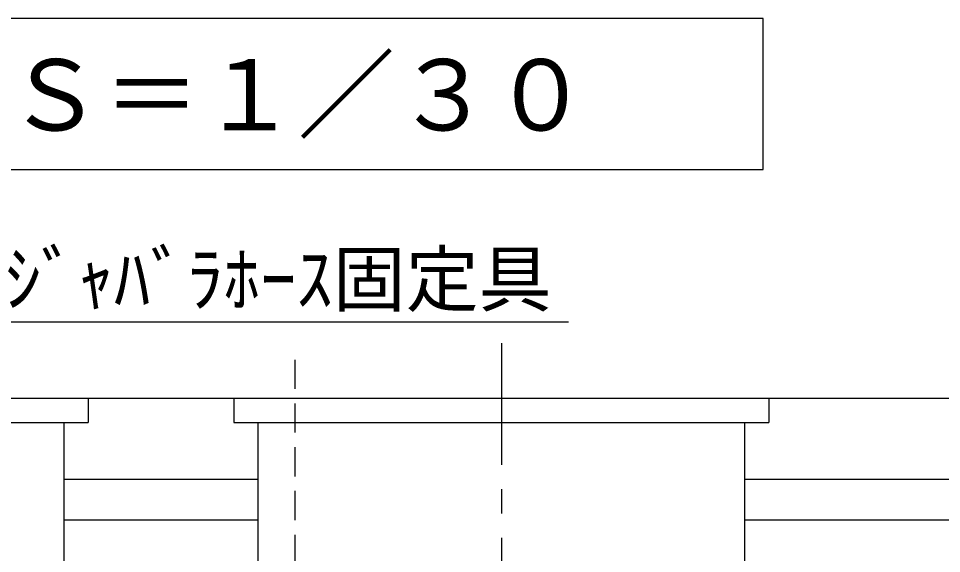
# Model space of a CAD drawing. Units: millimetres, scale not verified. Extents: x -22013 to 8910, y -6308 to 6308.
# Drawn here: x -4838 to -3699, y -1534 to -873 of the extents above; entities that cross this region are included whole.
import ezdxf
from ezdxf.enums import TextEntityAlignment as Align

# ---------------------------------------------------------------- set-up
doc = ezdxf.new("R2010")
doc.units = ezdxf.units.MM
doc.header["$LTSCALE"] = 30
doc.linetypes.add('CHAIN1', pattern=[8, 5, -1, 1, -1])
doc.linetypes.add('DASHED1', pattern=[1.8, 1.2, -0.6])
for name, color, linetype, lineweight in [('0-1_空気管', 3, 'Continuous', 25), ('0-2_09', 3, 'Continuous', 25), ('0-5_文字', 3, 'Continuous', 25), ('0-6_機器', 3, 'Continuous', 25), ('0-C_07', 3, 'Continuous', 25)]:
    doc.layers.add(name, color=color, linetype=linetype, lineweight=lineweight)
doc.styles.add('ＭＳ ゴシック', font='')
doc.styles.get('ＭＳ ゴシック').set_extended_font_data('MS Gothic')

msp = doc.modelspace()

# ---------------------------------------------------------------- linework, layer by layer
at = {"layer": '0-1_空気管', "linetype": 'CHAIN1'}
msp.add_line((-4242.34, -1274.43), (-4242.34, -1715.66), dxfattribs=at)
at = {"layer": '0-2_09'}
for p, q in [((-4782.34, -1372.1), (-4782.34, -1678.08)), ((-4542.34, -1678.08), (-4542.34, -1372.1)), ((-3942.34, -1372.1), (-3942.34, -1678.08))]:
    msp.add_line(p, q, dxfattribs=at)
at = {"layer": '0-5_文字'}
msp.add_lwpolyline([(-4159.47, -1248.16), (-4861.23, -1248.16), (-5072.74, -1847.13)], dxfattribs=at)
at = {"layer": '0-6_機器', "color": 2}
for p, q in [((-6560.78, -1342.1), (-2619.19, -1342.1)), ((-4782.34, -1442.08), (-4542.34, -1442.08)), ((-3942.34, -1442.08), (-3587.56, -1442.08)), ((-4782.34, -1492.08), (-4542.34, -1492.08)), ((-3942.34, -1492.08), (-3587.56, -1492.08))]:
    msp.add_line(p, q, dxfattribs=at)
at = {"layer": '0-6_機器'}
for p, q in [((-5412.34, -1342.1), (-4752.34, -1342.1)), ((-4752.34, -1342.1), (-4752.34, -1372.1)), ((-4572.34, -1342.1), (-3912.34, -1342.1)), ((-4572.34, -1342.1), (-4572.34, -1372.1)), ((-3912.34, -1342.1), (-3912.34, -1372.1)), ((-5412.34, -1372.1), (-4752.34, -1372.1)), ((-4572.34, -1372.1), (-3912.34, -1372.1))]:
    msp.add_line(p, q, dxfattribs=at)
msp.add_lwpolyline([(-3919.24, -1059.78), (-3919.24, -873.47), (-5948.57, -873.47), (-5948.57, -1059.78)], close=True, dxfattribs=at)
at = {"layer": '0-C_07', "linetype": 'DASHED1'}
msp.add_line((-4497.33, -1294.63), (-4497.33, -3562.1), dxfattribs=at)

# ---------------------------------------------------------------- texts
at = {"layer": '0-5_文字', "color": 4, "style": 'ＭＳ ゴシック'}
msp.add_text('ｼﾞｬﾊﾞﾗﾎｰｽ固定具', height=65.98, dxfattribs=at).set_placement((-4855.36, -1247.88), align=Align.BOTTOM_LEFT)
at = {"layer": '0-6_機器', "color": 4, "style": 'ＭＳ ゴシック'}
msp.add_text('Ｓ＝１／３０', height=87.98, dxfattribs=at).set_placement((-4853.77, -1038.08), align=Align.BOTTOM_LEFT)

doc.saveas('drawing.dxf')
